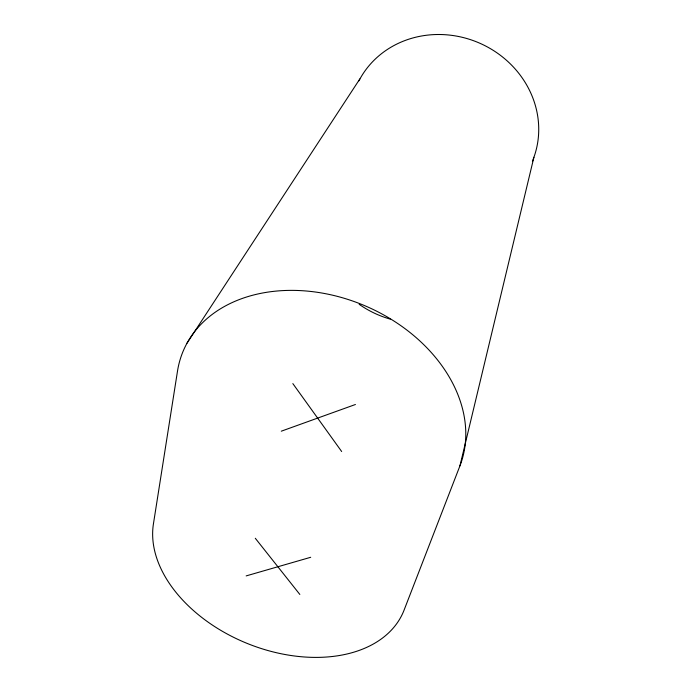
<?xml version="1.0" encoding="UTF-8"?>
<svg xmlns="http://www.w3.org/2000/svg" width="692" height="692" viewBox="0 0 692 692"><rect width="100%" height="100%" fill="white"/><g stroke="black" fill="none" stroke-linecap="round" stroke-linejoin="round"><path stroke-width="1.04" d="M459.946 465.828A149.818 112.718 23.2 0 0 350.437 300.259A149.818 112.718 23.2 0 0 177.507 371.094L153.425 523.913A133.132 89.017 22.2 0 0 257.234 647.193A133.132 89.017 22.2 0 0 404.05 610.188L459.946 465.828L533.895 157.309A95.66 88.282 23.9 0 0 481.07 43.795A95.66 88.282 23.9 0 0 360.42 78.075L186.996 343.206M532.442 161.366L533.895 157.309M281.298 431.185L355.42 404.5M246.162 575.908L310.708 557.285M255.296 538.272L299.835 594.445M292.846 383.602L341.658 451.513M358.923 80.843A95.66 88.282 23.9 0 1 359.909 78.983M390.279 319.133A88.585 75.713 22 0 1 359.174 304.307"/></g></svg>
